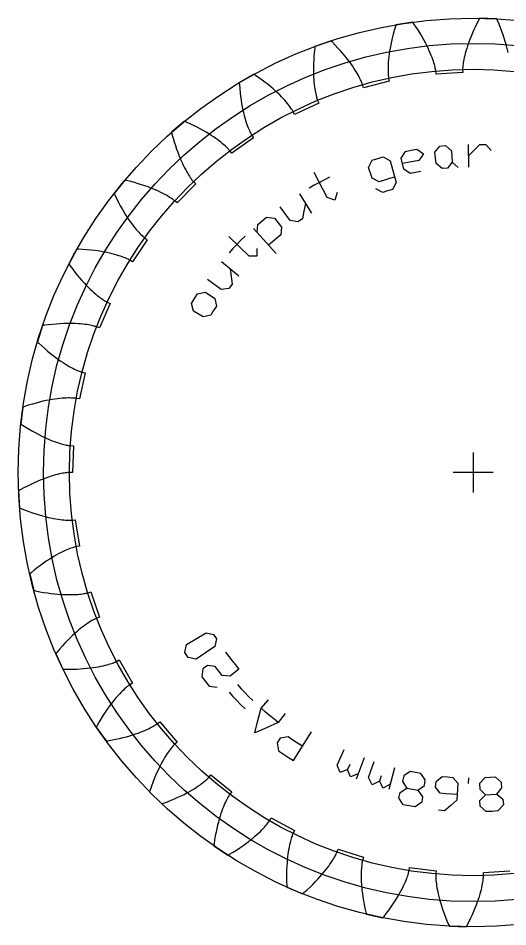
# Model space of a CAD drawing. Extents: x -36.4 to 36.4, y -36.4 to 36.4.
# Drawn here: x -36.4 to 2.8, y -36.4 to 36.4 of the extents above; entities that cross this region are included whole.
import ezdxf

# ---------------------------------------------------------------- set-up
doc = ezdxf.new("R2010")
doc.units = 0
for name, color, linetype in [('gear', 7, 'CONTINUOUS'), ('gear_guides', 5, 'CONTINUOUS'), ('gear_texts', 7, 'CONTINUOUS')]:
    doc.layers.add(name, color=color, linetype=linetype)

msp = doc.modelspace()

# ---------------------------------------------------------------- linework, layer by layer
at = {"layer": 'gear'}
msp.add_lwpolyline([(2.811796, 33.618446), (2.765631, 33.822115), (2.712017, 34.037997), (2.650434, 34.265867), (2.580368, 34.505483), (2.501312, 34.756587), (2.412767, 35.018906), (2.314242, 35.29215), (2.205251, 35.576015), (2.08532, 35.870181), (1.953982, 36.174313), (1.919311, 36.251862), (1.901695, 36.290861), (1.892817, 36.310416), (1.892522, 36.310714), (0.528784, 36.356155), (0.52847, 36.355877), (0.51831, 36.336956), (0.498137, 36.299217), (0.458381, 36.224147), (0.307089, 35.929433), (0.167842, 35.643903), (0.040197, 35.367923), (-0.076299, 35.101843), (-0.182109, 34.846), (-0.277705, 34.600716), (-0.363566, 34.366295), (-0.440182, 34.14303), (-0.508048, 33.931196), (-0.567668, 33.731052), (-0.619551, 33.542842), (-0.664216, 33.366794), (-0.702184, 33.203119), (-0.733984, 33.052014), (-0.760148, 32.913655), (-0.781216, 32.788206), (-0.797729, 32.675812), (-0.810233, 32.576601), (-0.819276, 32.490684), (-0.825411, 32.418157), (-0.829192, 32.359096), (-0.831175, 32.313563), (-0.831916, 32.2816), (-0.831975, 32.263234), (-0.825408, 32.006359), (-2.954156, 31.880421), (-2.977922, 32.136279), (-2.980146, 32.15451), (-2.984651, 32.186163), (-2.991989, 32.231145), (-3.002707, 32.289347), (-3.017351, 32.360645), (-3.036462, 32.444896), (-3.060576, 32.541941), (-3.090226, 32.651604), (-3.125938, 32.773694), (-3.168234, 32.908003), (-3.217628, 33.054305), (-3.27463, 33.212361), (-3.33974, 33.381915), (-3.413454, 33.562694), (-3.496256, 33.754412), (-3.588626, 33.956767), (-3.691031, 34.169441), (-3.803934, 34.392103), (-3.927784, 34.624405), (-4.063022, 34.865987), (-4.210078, 35.116475), (-4.369373, 35.37548), (-4.541315, 35.6426), (-4.726301, 35.91742), (-4.774631, 35.987278), (-4.799113, 36.022376), (-4.811433, 36.039966), (-4.811778, 36.040205), (-6.160645, 35.834286), (-6.160903, 35.833955), (-6.167413, 35.81349), (-6.180308, 35.772686), (-6.205593, 35.69159), (-6.300156, 35.374093), (-6.384566, 35.067839), (-6.459326, 34.773103), (-6.524947, 34.490148), (-6.581944, 34.219218), (-6.630841, 33.960545), (-6.672166, 33.714339), (-6.706452, 33.480797), (-6.734238, 33.260099), (-6.756066, 33.052408), (-6.772483, 32.857869), (-6.784039, 32.676612), (-6.791285, 32.508747), (-6.794778, 32.354371), (-6.795074, 32.213561), (-6.792732, 32.086377), (-6.788311, 31.972862), (-6.782372, 31.873042), (-6.775474, 31.786927), (-6.768178, 31.714507), (-6.761042, 31.655758), (-6.754624, 31.610635), (-6.74948, 31.57908), (-6.746163, 31.561016), (-6.692507, 31.309721), (-8.761868, 30.794772), (-8.832243, 31.041906), (-8.837779, 31.059418), (-8.848024, 31.089704), (-8.863502, 31.132572), (-8.884732, 31.187814), (-8.912228, 31.255207), (-8.946494, 31.334512), (-8.98803, 31.425473), (-9.037325, 31.527821), (-9.094863, 31.64127), (-9.161118, 31.76552), (-9.236555, 31.900255), (-9.321628, 32.045146), (-9.416786, 32.199848), (-9.522462, 32.364005), (-9.639083, 32.537244), (-9.767062, 32.71918), (-9.906803, 32.909416), (-10.058697, 33.107541), (-10.223123, 33.31313), (-10.400449, 33.525749), (-10.591029, 33.744951), (-10.795203, 33.970275), (-11.013301, 34.201252), (-11.245635, 34.437402), (-11.305979, 34.49719), (-11.336493, 34.527191), (-11.351836, 34.542219), (-11.352218, 34.54239), (-12.640282, 34.092123), (-12.640474, 34.091751), (-12.643113, 34.070438), (-12.64829, 34.02796), (-12.658244, 33.943598), (-12.692857, 33.614132), (-12.719555, 33.297581), (-12.738885, 32.994127), (-12.751395, 32.703931), (-12.757639, 32.427142), (-12.758172, 32.163888), (-12.753553, 31.914281), (-12.744343, 31.678415), (-12.731102, 31.45637), (-12.714396, 31.248204), (-12.694786, 31.053961), (-12.672839, 30.873666), (-12.649117, 30.707329), (-12.624184, 30.554939), (-12.598601, 30.416472), (-12.572929, 30.291884), (-12.547725, 30.181114), (-12.523545, 30.084086), (-12.500941, 30.000704), (-12.480462, 29.930858), (-12.462653, 29.87442), (-12.448053, 29.831245), (-12.437198, 29.801173), (-12.430618, 29.784025), (-12.3317, 29.546869), (-14.271205, 28.660443), (-14.385793, 28.890438), (-14.394452, 28.906635), (-14.410088, 28.934523), (-14.433179, 28.973816), (-14.464199, 29.024217), (-14.503609, 29.08541), (-14.551864, 29.157068), (-14.609407, 29.238849), (-14.676669, 29.330396), (-14.754074, 29.431341), (-14.842032, 29.541301), (-14.940941, 29.65988), (-15.05119, 29.786671), (-15.173154, 29.921255), (-15.307194, 30.063198), (-15.453662, 30.212059), (-15.612893, 30.367381), (-15.78521, 30.528701), (-15.970923, 30.695541), (-16.170327, 30.867417), (-16.383702, 31.043832), (-16.611315, 31.224282), (-16.853416, 31.408253), (-17.110242, 31.595222), (-17.382013, 31.78466), (-17.452315, 31.832342), (-17.487822, 31.856225), (-17.505665, 31.868177), (-17.506073, 31.868276), (-18.689468, 31.188995), (-18.689588, 31.188593), (-18.688266, 31.167158), (-18.68555, 31.124452), (-18.679833, 31.039697), (-18.653317, 30.709481), (-18.621395, 30.393414), (-18.584636, 30.091575), (-18.54361, 29.804022), (-18.498888, 29.530798), (-18.451039, 29.271929), (-18.400634, 29.02742), (-18.348239, 28.797263), (-18.294424, 28.581431), (-18.239751, 28.37988), (-18.184784, 28.192547), (-18.130081, 28.019355), (-18.076199, 27.860209), (-18.023689, 27.714996), (-17.973098, 27.583587), (-17.92497, 27.465837), (-17.879841, 27.361585), (-17.838244, 27.270652), (-17.800704, 27.192843), (-17.767739, 27.12795), (-17.739862, 27.075745), (-17.717578, 27.035988), (-17.701382, 27.008422), (-17.691763, 26.992776), (-17.550952, 26.777833), (-19.294553, 25.550118), (-19.449451, 25.755141), (-19.46094, 25.769471), (-19.481433, 25.794011), (-19.511351, 25.828392), (-19.551104, 25.872235), (-19.601088, 25.925145), (-19.661688, 25.986716), (-19.733278, 26.05653), (-19.816217, 26.134159), (-19.910853, 26.219162), (-20.017518, 26.311088), (-20.136532, 26.409473), (-20.268201, 26.513848), (-20.412818, 26.623729), (-20.570658, 26.738626), (-20.741985, 26.858038), (-20.927045, 26.981457), (-21.126071, 27.108367), (-21.339279, 27.238242), (-21.566869, 27.370551), (-21.809028, 27.504755), (-22.065922, 27.640308), (-22.337706, 27.776661), (-22.624514, 27.913255), (-22.926467, 28.049529), (-23.004334, 28.083481), (-23.043625, 28.100434), (-23.06336, 28.108903), (-23.063779, 28.108926), (-24.102207, 27.223762), (-24.102251, 27.223345), (-24.097013, 27.202518), (-24.086496, 27.161038), (-24.065303, 27.078777), (-23.978561, 26.759055), (-23.889106, 26.454236), (-23.79751, 26.164291), (-23.704345, 25.889173), (-23.610179, 25.628819), (-23.515578, 25.383149), (-23.421102, 25.152066), (-23.327309, 24.935455), (-23.234751, 24.733187), (-23.143974, 24.545113), (-23.05552, 24.37107), (-22.969925, 24.210879), (-22.887717, 24.064343), (-22.809418, 23.931251), (-22.735543, 23.811376), (-22.666597, 23.704475), (-22.603081, 23.61029), (-22.545483, 23.528548), (-22.494285, 23.458963), (-22.449957, 23.401231), (-22.412963, 23.355038), (-22.383752, 23.320053), (-22.362767, 23.295932), (-22.350437, 23.282319), (-22.172528, 23.096911), (-23.660849, 21.569713), (-23.850782, 21.742783), (-23.864708, 21.754758), (-23.889362, 21.775115), (-23.925088, 21.803413), (-23.97222, 21.839205), (-24.031075, 21.882029), (-24.101957, 21.931417), (-24.185157, 21.986888), (-24.280948, 22.047955), (-24.389591, 22.114122), (-24.511331, 22.184882), (-24.646397, 22.259724), (-24.795004, 22.338127), (-24.957348, 22.419564), (-25.133613, 22.503501), (-25.323965, 22.589399), (-25.528552, 22.676712), (-25.747509, 22.76489), (-25.980951, 22.853377), (-26.228978, 22.941613), (-26.491673, 23.029036), (-26.769101, 23.115077), (-27.061312, 23.199168), (-27.368336, 23.280735), (-27.690188, 23.359205), (-27.772967, 23.378271), (-27.814705, 23.387715), (-27.83566, 23.392415), (-27.836076, 23.392359), (-28.694174, 22.331457), (-28.694141, 22.331039), (-28.685165, 22.311529), (-28.667206, 22.272687), (-28.631257, 22.195722), (-28.487244, 21.897383), (-28.343301, 21.614191), (-28.199988, 21.346013), (-28.057856, 21.092698), (-27.917454, 20.85408), (-27.779322, 20.629976), (-27.643993, 20.420188), (-27.511995, 20.2245), (-27.383846, 20.042683), (-27.260056, 19.874492), (-27.141129, 19.719666), (-27.027556, 19.57793), (-26.919822, 19.448995), (-26.8184, 19.332557), (-26.723756, 19.228297), (-26.636341, 19.135885), (-26.5566, 19.054974), (-26.484963, 18.985208), (-26.42185, 18.926215), (-26.367669, 18.877612), (-26.322816, 18.839003), (-26.287675, 18.809981), (-26.262615, 18.790127), (-26.247993, 18.779012), (-26.039045, 18.629451), (-27.221402, 16.854779), (-27.439903, 16.990001), (-27.455792, 16.999214), (-27.483767, 17.014693), (-27.524085, 17.035946), (-27.576991, 17.062467), (-27.642713, 17.093748), (-27.721463, 17.12927), (-27.813438, 17.168509), (-27.91882, 17.210935), (-28.037771, 17.256011), (-28.17044, 17.303197), (-28.316959, 17.351946), (-28.477442, 17.401708), (-28.651986, 17.451928), (-28.840673, 17.502047), (-29.043568, 17.551505), (-29.260715, 17.599739), (-29.492146, 17.646182), (-29.737873, 17.690268), (-29.99789, 17.731427), (-30.272176, 17.76909), (-30.560691, 17.802689), (-30.863378, 17.831655), (-31.180162, 17.855418), (-31.510952, 17.873412), (-31.595826, 17.876942), (-31.638588, 17.878556), (-31.66005, 17.879325), (-31.660449, 17.879195), (-32.308996, 16.678681), (-32.308887, 16.678276), (-32.296479, 16.660747), (-32.271688, 16.625867), (-32.222209, 16.556818), (-32.025828, 16.290021), (-31.8323, 16.0381), (-31.642149, 15.800822), (-31.455891, 15.577937), (-31.274034, 15.369181), (-31.097074, 15.174275), (-30.925501, 14.992925), (-30.759793, 14.824823), (-30.600417, 14.66965), (-30.44783, 14.527068), (-30.302478, 14.396732), (-30.164796, 14.278278), (-30.035204, 14.171335), (-29.914114, 14.075515), (-29.801923, 13.990422), (-29.699017, 13.915645), (-29.605766, 13.850765), (-29.522529, 13.79535), (-29.44965, 13.748958), (-29.387461, 13.711138), (-29.336278, 13.681428), (-29.296402, 13.659357), (-29.268121, 13.644446), (-29.251706, 13.636207), (-29.018833, 13.527587), (-29.854963, 11.565874), (-30.094591, 11.658645), (-30.111903, 11.664781), (-30.142245, 11.674857), (-30.185782, 11.688339), (-30.24266, 11.704687), (-30.313011, 11.723359), (-30.396947, 11.743806), (-30.494567, 11.765476), (-30.60595, 11.787816), (-30.731158, 11.810268), (-30.870239, 11.832273), (-31.023221, 11.853269), (-31.190114, 11.872695), (-31.370915, 11.889987), (-31.565599, 11.904582), (-31.774126, 11.915916), (-31.99644, 11.923428), (-32.232464, 11.926555), (-32.482107, 11.924737), (-32.74526, 11.917418), (-33.021797, 11.90404), (-33.311573, 11.884053), (-33.614428, 11.856906), (-33.930185, 11.822056), (-34.258649, 11.778961), (-34.342726, 11.766836), (-34.385057, 11.760565), (-34.406295, 11.757377), (-34.406663, 11.757175), (-34.823573, 10.457932), (-34.823392, 10.457554), (-34.807974, 10.442604), (-34.777196, 10.412873), (-34.715872, 10.354091), (-34.473811, 10.127922), (-34.237288, 9.915851), (-34.006775, 9.717554), (-33.782733, 9.532689), (-33.565613, 9.360903), (-33.355853, 9.201832), (-33.153879, 9.055096), (-32.960103, 8.920305), (-32.774928, 8.797059), (-32.59874, 8.684943), (-32.431914, 8.583534), (-32.274809, 8.492397), (-32.127773, 8.411087), (-31.991138, 8.339149), (-31.865222, 8.276119), (-31.750327, 8.221525), (-31.646743, 8.174884), (-31.55474, 8.135707), (-31.474579, 8.103497), (-31.406499, 8.077748), (-31.350728, 8.057949), (-31.307475, 8.043581), (-31.276936, 8.034121), (-31.259286, 8.029038), (-31.01042, 7.965057), (-31.47185, 5.883108), (-31.724444, 5.930268), (-31.742588, 5.933118), (-31.774265, 5.937447), (-31.819538, 5.9427), (-31.878452, 5.948319), (-31.951036, 5.953745), (-32.0373, 5.958421), (-32.13724, 5.961785), (-32.250831, 5.963278), (-32.378033, 5.96234), (-32.518789, 5.958414), (-32.673024, 5.950943), (-32.840645, 5.939371), (-33.021545, 5.923147), (-33.215596, 5.90172), (-33.422655, 5.874545), (-33.642563, 5.841078), (-33.875144, 5.800783), (-34.120202, 5.753124), (-34.37753, 5.697575), (-34.646899, 5.633612), (-34.928069, 5.560719), (-35.220779, 5.478385), (-35.524756, 5.386108), (-35.839709, 5.283391), (-35.920127, 5.256023), (-35.960584, 5.242081), (-35.980875, 5.235045), (-35.981199, 5.234779), (-36.152276, 3.881051), (-36.152028, 3.880713), (-36.134125, 3.86885), (-36.098408, 3.845281), (-36.027327, 3.798768), (-35.74783, 3.620928), (-35.476366, 3.45593), (-35.213341, 3.303365), (-34.959145, 3.162816), (-34.714156, 3.033851), (-34.478738, 2.916031), (-34.25324, 2.808906), (-34.037997, 2.712017), (-33.833328, 2.624895), (-33.639539, 2.547063), (-33.456919, 2.478035), (-33.285743, 2.417317), (-33.12627, 2.364409), (-32.978743, 2.318802), (-32.843389, 2.279983), (-32.720419, 2.24743), (-32.610028, 2.220618), (-32.512393, 2.199013), (-32.427678, 2.182081), (-32.356026, 2.16928), (-32.297566, 2.160066), (-32.25241, 2.15389), (-32.220652, 2.150203), (-32.202369, 2.14845), (-31.945984, 2.131287), (-32.017, 0), (-32.273959, -0.000057), (-32.292318, -0.00059), (-32.324251, -0.002155), (-32.369718, -0.005311), (-32.428662, -0.010613), (-32.501006, -0.018616), (-32.586661, -0.029871), (-32.685517, -0.044928), (-32.797448, -0.064333), (-32.922313, -0.088628), (-33.059951, -0.118351), (-33.210186, -0.154036), (-33.372828, -0.196211), (-33.547666, -0.245399), (-33.734475, -0.302118), (-33.933016, -0.366877), (-34.14303, -0.440182), (-34.364246, -0.522528), (-34.596375, -0.614404), (-34.839114, -0.716291), (-35.092144, -0.828662), (-35.355131, -0.951979), (-35.627729, -1.086696), (-35.909574, -1.233258), (-36.20029, -1.392098), (-36.27431, -1.433776), (-36.311517, -1.454915), (-36.330169, -1.46556), (-36.330439, -1.465881), (-36.249856, -2.827994), (-36.24955, -2.828281), (-36.229773, -2.836652), (-36.190333, -2.853257), (-36.111916, -2.885917), (-35.804499, -3.009371), (-35.507339, -3.121679), (-35.220758, -3.223315), (-34.945065, -3.314763), (-34.680551, -3.396516), (-34.427492, -3.469072), (-34.186149, -3.532937), (-33.956767, -3.588626), (-33.739575, -3.636656), (-33.534783, -3.677555), (-33.342589, -3.711851), (-33.163171, -3.740082), (-32.996691, -3.762786), (-32.843296, -3.780508), (-32.703114, -3.793795), (-32.576256, -3.803198), (-32.462817, -3.80927), (-32.362876, -3.812566), (-32.276491, -3.813643), (-32.203707, -3.81306), (-32.14455, -3.811376), (-32.099028, -3.809149), (-32.067133, -3.806938), (-32.04884, -3.805302), (-31.793666, -3.775061), (-31.47185, -5.883108), (-31.724423, -5.930381), (-31.742372, -5.934277), (-31.773473, -5.941684), (-31.817586, -5.95314), (-31.874552, -5.969183), (-31.944194, -5.990343), (-32.026323, -6.017146), (-32.120729, -6.050111), (-32.227188, -6.089753), (-32.345462, -6.136578), (-32.475295, -6.191086), (-32.616416, -6.253769), (-32.768538, -6.325111), (-32.931361, -6.405588), (-33.104568, -6.495667), (-33.287828, -6.595806), (-33.480797, -6.706452), (-33.683115, -6.828044), (-33.894409, -6.96101), (-34.114293, -7.105765), (-34.342367, -7.262717), (-34.578217, -7.432258), (-34.821419, -7.614771), (-35.071535, -7.810626), (-35.328114, -8.020181), (-35.393215, -8.074751), (-35.425904, -8.102366), (-35.442283, -8.116257), (-35.442489, -8.116622), (-35.112991, -9.440736), (-35.112637, -9.440962), (-35.091658, -9.445556), (-35.049839, -9.454631), (-34.966756, -9.472326), (-34.641889, -9.53719), (-34.329152, -9.592983), (-34.028775, -9.640229), (-33.740973, -9.679462), (-33.46594, -9.711218), (-33.203858, -9.736039), (-32.954889, -9.754471), (-32.71918, -9.767062), (-32.49686, -9.774366), (-32.288041, -9.776938), (-32.092817, -9.775335), (-31.911267, -9.770116), (-31.74345, -9.761843), (-31.58941, -9.751077), (-31.449173, -9.73838), (-31.322748, -9.724312), (-31.210125, -9.709437), (-31.111279, -9.694312), (-31.026168, -9.679499), (-30.95473, -9.665551), (-30.89689, -9.653025), (-30.852552, -9.642471), (-30.821606, -9.634438), (-30.803925, -9.629468), (-30.558653, -9.552854), (-29.854963, -11.565874), (-30.09455, -11.658752), (-30.111477, -11.66588), (-30.140688, -11.678876), (-30.181945, -11.698243), (-30.234992, -11.72448), (-30.299561, -11.758076), (-30.375366, -11.799514), (-30.462107, -11.849265), (-30.55947, -11.907794), (-30.667126, -11.975554), (-30.784733, -12.052991), (-30.911932, -12.140537), (-31.048355, -12.238617), (-31.193618, -12.347642), (-31.347324, -12.468014), (-31.509063, -12.600122), (-31.678415, -12.744343), (-31.854946, -12.90104), (-32.03821, -13.070567), (-32.227752, -13.253261), (-32.423102, -13.449449), (-32.623784, -13.659441), (-32.829308, -13.883534), (-33.039177, -14.122013), (-33.252882, -14.375146), (-33.306847, -14.440749), (-33.333905, -14.473901), (-33.347452, -14.490565), (-33.347588, -14.490961), (-32.780394, -15.731985), (-32.780006, -15.732141), (-32.75854, -15.732803), (-32.715765, -15.734039), (-32.630845, -15.736166), (-32.299591, -15.740232), (-31.981927, -15.737609), (-31.677983, -15.728857), (-31.387872, -15.714538), (-31.111687, -15.695217), (-30.849507, -15.671457), (-30.601391, -15.643827), (-30.367381, -15.612893), (-30.147504, -15.579221), (-29.941768, -15.543379), (-29.750163, -15.505931), (-29.572663, -15.467441), (-29.409223, -15.428473), (-29.259785, -15.389585), (-29.124269, -15.351336), (-29.002581, -15.314277), (-28.894609, -15.27896), (-28.800225, -15.245931), (-28.719285, -15.21573), (-28.651627, -15.188894), (-28.597073, -15.165953), (-28.555429, -15.147432), (-28.526487, -15.133848), (-28.510019, -15.125714), (-28.283001, -15.005336), (-27.221402, -16.854779), (-27.439843, -16.990099), (-27.455172, -17.000216), (-27.481498, -17.018358), (-27.518493, -17.044976), (-27.565817, -17.080514), (-27.623113, -17.125403), (-27.690013, -17.180064), (-27.766135, -17.244906), (-27.851086, -17.320329), (-27.944458, -17.406717), (-28.045833, -17.504445), (-28.15478, -17.613874), (-28.270858, -17.735352), (-28.393614, -17.869213), (-28.522584, -18.015778), (-28.657295, -18.175356), (-28.797263, -18.348239), (-28.941995, -18.534706), (-29.090989, -18.735021), (-29.243733, -18.949433), (-29.399707, -19.178176), (-29.558386, -19.421467), (-29.719234, -19.67951), (-29.881709, -19.952492), (-30.045262, -20.240583), (-30.086254, -20.314985), (-30.10676, -20.352544), (-30.117014, -20.371414), (-30.117075, -20.371828), (-29.331501, -21.487499), (-29.33109, -21.487582), (-29.309868, -21.484288), (-29.267595, -21.477643), (-29.18373, -21.46413), (-28.857369, -21.407259), (-28.545596, -21.34631), (-28.248436, -21.281858), (-27.965895, -21.214475), (-27.697963, -21.144733), (-27.444613, -21.073203), (-27.205798, -21.000452), (-26.981457, -20.927045), (-26.771512, -20.853545), (-26.575864, -20.780509), (-26.394403, -20.708491), (-26.226997, -20.638041), (-26.073501, -20.569705), (-25.933752, -20.50402), (-25.807572, -20.44152), (-25.694765, -20.382733), (-25.595122, -20.328177), (-25.508414, -20.278367), (-25.434401, -20.233808), (-25.372826, -20.194997), (-25.323417, -20.162422), (-25.285885, -20.136564), (-25.259932, -20.117894), (-25.245239, -20.106873), (-25.044206, -19.94683), (-23.660849, -21.569713), (-23.850705, -21.742868), (-23.863914, -21.75563), (-23.886458, -21.7783), (-23.917933, -21.811263), (-23.95792, -21.854891), (-24.005992, -21.909544), (-24.061709, -21.975567), (-24.124621, -22.053293), (-24.194266, -22.143041), (-24.270174, -22.245116), (-24.351866, -22.359807), (-24.438851, -22.487392), (-24.530631, -22.62813), (-24.6267, -22.782268), (-24.726543, -22.950037), (-24.829638, -23.131651), (-24.935455, -23.327309), (-25.043459, -23.537196), (-25.153108, -23.761477), (-25.263853, -24.000305), (-25.375141, -24.253813), (-25.486413, -24.522119), (-25.597107, -24.805324), (-25.706655, -25.103512), (-25.814487, -25.416751), (-25.84111, -25.497418), (-25.854365, -25.538106), (-25.860977, -25.558538), (-25.860961, -25.558957), (-24.883759, -26.511283), (-24.88334, -26.511289), (-24.863085, -26.504151), (-24.822752, -26.489852), (-24.742798, -26.461159), (-24.432444, -26.345287), (-24.137179, -26.228088), (-23.856921, -26.11013), (-23.591573, -25.991978), (-23.341018, -25.874191), (-23.105125, -25.757326), (-22.883745, -25.641932), (-22.676712, -25.528552), (-22.483847, -25.417726), (-22.304951, -25.309983), (-22.139813, -25.205848), (-21.988202, -25.105838), (-21.849877, -25.01046), (-21.724577, -24.920214), (-21.61203, -24.835593), (-21.511946, -24.757079), (-21.424023, -24.685143), (-21.347945, -24.620249), (-21.28338, -24.562848), (-21.229985, -24.513383), (-21.187402, -24.472284), (-21.155261, -24.43997), (-21.13318, -24.416849), (-21.120763, -24.403315), (-20.952561, -24.209058), (-19.294553, -25.550118), (-19.44936, -25.75521), (-19.459999, -25.770181), (-19.477994, -25.796608), (-19.502875, -25.834793), (-19.534165, -25.885026), (-19.571377, -25.947582), (-19.614013, -26.022718), (-19.661571, -26.110681), (-19.713539, -26.211698), (-19.769399, -26.325983), (-19.828625, -26.453733), (-19.890685, -26.595128), (-19.955042, -26.750335), (-20.021152, -26.919501), (-20.088468, -27.102759), (-20.156436, -27.300224), (-20.2245, -27.511995), (-20.292099, -27.738154), (-20.358669, -27.978764), (-20.423644, -28.233875), (-20.486455, -28.503515), (-20.546531, -28.787699), (-20.603301, -29.086422), (-20.656192, -29.399663), (-20.704631, -29.727382), (-20.715977, -29.811568), (-20.72153, -29.853998), (-20.724276, -29.875298), (-20.724183, -29.875707), (-19.58863, -30.632257), (-19.588217, -30.632185), (-19.569618, -30.621448), (-19.5326, -30.599981), (-19.45928, -30.557084), (-19.175501, -30.386158), (-18.906799, -30.2167), (-18.652988, -30.049253), (-18.413868, -29.884355), (-18.189223, -29.722535), (-17.97882, -29.564314), (-17.782413, -29.410206), (-17.599739, -29.260715), (-17.430522, -29.116337), (-17.27447, -28.977557), (-17.131278, -28.844851), (-17.000626, -28.718685), (-16.882181, -28.599513), (-16.775598, -28.487781), (-16.680515, -28.38392), (-16.596563, -28.288352), (-16.523355, -28.201485), (-16.460497, -28.123717), (-16.407579, -28.05543), (-16.364182, -27.996996), (-16.329876, -27.948772), (-16.30422, -27.911102), (-16.286763, -27.884317), (-16.277044, -27.868733), (-16.147401, -27.646876), (-14.271205, -28.660443), (-14.38569, -28.890489), (-14.393397, -28.90716), (-14.40623, -28.936444), (-14.423671, -28.978551), (-14.445198, -29.033678), (-14.470281, -29.102006), (-14.498385, -29.183698), (-14.52897, -29.278901), (-14.561492, -29.387748), (-14.595401, -29.510351), (-14.630144, -29.646808), (-14.665167, -29.797199), (-14.699909, -29.961589), (-14.733809, -30.140022), (-14.766305, -30.332529), (-14.796831, -30.539121), (-14.824823, -30.759793), (-14.849715, -30.994522), (-14.870939, -31.243268), (-14.887931, -31.505974), (-14.900127, -31.782565), (-14.906962, -32.072949), (-14.907875, -32.377017), (-14.902307, -32.694643), (-14.889703, -33.025683), (-14.885387, -33.11052), (-14.883049, -33.153248), (-14.881834, -33.17469), (-14.881667, -33.175075), (-13.626434, -33.710086), (-13.626041, -33.70994), (-13.609732, -33.695967), (-13.577289, -33.668064), (-13.513099, -33.612425), (-13.26556, -33.392265), (-13.032571, -33.176318), (-12.81385, -32.965085), (-12.609101, -32.759057), (-12.418015, -32.558713), (-12.240268, -32.364525), (-12.075522, -32.176951), (-11.923428, -31.99644), (-11.783621, -31.823426), (-11.655727, -31.658334), (-11.539358, -31.501576), (-11.434113, -31.353551), (-11.339583, -31.214645), (-11.255345, -31.08523), (-11.180966, -30.965667), (-11.116004, -30.8563), (-11.060005, -30.75746), (-11.012506, -30.669465), (-10.973037, -30.592617), (-10.941116, -30.527204), (-10.916255, -30.473498), (-10.897958, -30.431755), (-10.88572, -30.402219), (-10.879031, -30.385114), (-10.79236, -30.143212), (-8.761868, -30.794772), (-8.832133, -31.041937), (-8.836645, -31.059741), (-8.843879, -31.090883), (-8.853286, -31.135478), (-8.864317, -31.193623), (-8.876417, -31.265396), (-8.889032, -31.350861), (-8.901603, -31.450064), (-8.91357, -31.563033), (-8.924374, -31.689779), (-8.933452, -31.830297), (-8.940243, -31.984563), (-8.944187, -32.152537), (-8.944723, -32.334162), (-8.941293, -32.529362), (-8.933338, -32.738045), (-8.920305, -32.960103), (-8.901642, -33.195409), (-8.876798, -33.44382), (-8.845229, -33.705175), (-8.806393, -33.979298), (-8.759753, -34.265993), (-8.704779, -34.565052), (-8.640942, -34.876246), (-8.567724, -35.199333), (-8.547893, -35.281933), (-8.537743, -35.323504), (-8.53261, -35.344358), (-8.532375, -35.344705), (-7.200206, -35.639958), (-7.199847, -35.639742), (-7.186383, -35.623011), (-7.159619, -35.589621), (-7.106746, -35.523135), (-6.903876, -35.261239), (-6.714534, -35.006157), (-6.538351, -34.758331), (-6.374946, -34.518188), (-6.223927, -34.286144), (-6.084888, -34.062601), (-5.957414, -33.847949), (-5.841078, -33.642563), (-5.735444, -33.446806), (-5.640063, -33.261025), (-5.554479, -33.085553), (-5.478226, -32.92071), (-5.410829, -32.766799), (-5.351805, -32.624109), (-5.300663, -32.492915), (-5.256903, -32.373473), (-5.220019, -32.266026), (-5.189498, -32.170802), (-5.164821, -32.08801), (-5.145464, -32.017845), (-5.130895, -31.960485), (-5.120579, -31.916091), (-5.113977, -31.884809), (-5.110544, -31.866766), (-5.069799, -31.613058), (-2.954156, -31.880421), (-2.977808, -32.136289), (-2.978972, -32.154619), (-2.98036, -32.18656), (-2.981413, -32.232125), (-2.981572, -32.291306), (-2.980278, -32.364081), (-2.976974, -32.450408), (-2.971102, -32.550232), (-2.962108, -32.663476), (-2.949438, -32.790049), (-2.932541, -32.929843), (-2.910871, -33.08273), (-2.883882, -33.248569), (-2.851036, -33.4272), (-2.811796, -33.618446), (-2.765631, -33.822115), (-2.712017, -34.037997), (-2.650434, -34.265867), (-2.580368, -34.505483), (-2.501312, -34.756587), (-2.412767, -35.018906), (-2.314242, -35.29215), (-2.205251, -35.576015), (-2.08532, -35.870181), (-1.953982, -36.174313), (-1.919311, -36.251862), (-1.901695, -36.290861), (-1.892817, -36.310416), (-1.892522, -36.310714), (-0.528784, -36.356155), (-0.52847, -36.355877), (-0.51831, -36.336956), (-0.498137, -36.299217), (-0.458381, -36.224147), (-0.307089, -35.929433), (-0.167842, -35.643903), (-0.040197, -35.367923), (0.076299, -35.101843), (0.182109, -34.846), (0.277705, -34.600716), (0.363566, -34.366295), (0.440182, -34.14303), (0.508048, -33.931196), (0.567668, -33.731052), (0.619551, -33.542842), (0.664216, -33.366794), (0.702184, -33.203119), (0.733984, -33.052014), (0.760148, -32.913655), (0.781216, -32.788206), (0.797729, -32.675812), (0.810233, -32.576601), (0.819276, -32.490684), (0.825411, -32.418157), (0.829192, -32.359096), (0.831175, -32.313563), (0.831916, -32.2816), (0.831975, -32.263234), (0.825408, -32.006359), (2.954156, -31.880421)], dxfattribs=at)
at = {"layer": 'gear_guides'}
for p, q in [((0, 1.6), (0, -1.6)), ((1.6, 0), (-1.6, 0))]:
    msp.add_line(p, q, dxfattribs=at)
for radius in [36.36, 34.34, 32.269045]:
    msp.add_circle((0, 0), radius, dxfattribs=at)
at = {"layer": 'gear_texts'}
for points in [[(-0.342527, 24.448341), (-0.367851, 26.255821)], [(-0.355189, 25.352081), (0.090383, 25.806325), (0.551753, 26.252601), (1.011372, 26.238914), (1.44537, 25.765976)], [(-4.17553, 24.091568), (-4.596752, 24.014757), (-5.016564, 23.930583), (-5.535288, 24.279679), (-5.736189, 25.160897), (-5.387442, 25.699785), (-4.936593, 25.790183), (-4.48423, 25.872672), (-3.961126, 25.500668), (-4.32988, 24.98212), (-4.766672, 24.90247), (-5.202003, 24.815184), (-5.635738, 24.720288)], [(-1.655908, 24.847539), (-2.052812, 24.364414), (-2.479137, 24.324732), (-2.958388, 24.726305), (-3.065761, 25.623733), (-2.662421, 26.123074), (-2.204577, 26.16569), (-1.716008, 25.749367), (-1.655908, 24.847539), (-1.198405, 24.421354)], [(-6.266258, 23.634143), (-6.679149, 23.520792), (-7.089992, 23.400229), (-7.498661, 23.27249), (-8.051137, 23.565259), (-8.343348, 24.420547), (-8.053042, 24.993039), (-7.61416, 25.130222), (-7.172943, 25.259698), (-6.613709, 24.944608), (-6.150441, 23.197321), (-6.432252, 22.651339), (-6.827909, 22.535232), (-7.221471, 22.412215), (-7.758925, 22.70997)], [(-10.872163, 22.403979), (-11.058418, 21.807111), (-11.649997, 22.009539), (-12.707073, 24.006601)], [(-11.464062, 23.623691), (-11.875973, 23.419324), (-12.284243, 23.207776), (-12.688745, 22.989111), (-13.089357, 22.763396)], [(-13.878417, 22.291098), (-12.923011, 20.756553)], [(-13.400714, 21.523825), (-13.530025, 20.906474), (-13.6419, 20.29131), (-13.995125, 20.049318), (-14.609175, 20.167157), (-15.404523, 21.265092)], [(-17.247748, 19.196088), (-17.20507, 19.836559), (-16.855078, 20.134791), (-16.499918, 20.426849), (-15.86193, 20.356173), (-15.306392, 19.643232), (-15.364045, 19.020642), (-15.694756, 18.748689), (-16.020653, 18.470987), (-16.341638, 18.187621)], [(-15.737564, 17.51531), (-17.549785, 19.532243)], [(-17.2821, 17.929619), (-17.274139, 17.304416), (-17.899328, 17.313471), (-19.523445, 18.88443)], [(-18.222967, 18.905739), (-18.551227, 18.583742), (-18.873798, 18.256046), (-19.190582, 17.922752), (-19.501481, 17.583962)], [(-20.105244, 16.890312), (-18.721176, 15.727563)], [(-19.41321, 16.308938), (-19.344762, 15.681913), (-19.260415, 15.062375), (-19.521215, 14.7228), (-20.141543, 14.644468), (-21.238083, 15.441738)], [(-20.641984, 13.930208), (-20.503784, 13.320418), (-20.733891, 12.959339), (-20.95764, 12.594286), (-21.566332, 12.451327), (-22.34907, 12.903242), (-22.507051, 13.525389), (-22.26676, 13.917431), (-22.019641, 14.305205), (-21.391175, 14.435798), (-20.641984, 13.930208)], [(-21.344993, -12.827061), (-20.733891, -12.959339), (-20.503784, -13.320418), (-20.641984, -13.930208), (-22.140365, -14.941387), (-22.77757, -14.797598), (-23.033194, -14.396477), (-22.894404, -13.758164), (-21.344993, -12.827061)], [(-19.77603, -14.378712), (-19.521215, -14.7228), (-19.260415, -15.062375), (-18.993708, -15.39733), (-18.721176, -15.727563), (-19.41321, -16.308938), (-20.04687, -16.25108), (-20.328365, -15.897552), (-20.603627, -15.53915), (-21.238083, -15.441738), (-21.603597, -15.707495), (-21.686038, -16.355499), (-21.396316, -16.73273), (-21.100032, -17.104831), (-20.451261, -17.180999)], [(-18.830228, -16.978712), (-18.530031, -17.305841), (-18.224151, -17.627663), (-17.912683, -17.944079), (-17.595722, -18.254992)], [(-19.501481, -17.583962), (-19.190582, -17.922752), (-18.873798, -18.256046), (-18.551227, -18.583742), (-18.222967, -18.905739)], [(-15.028623, -19.286762), (-15.584161, -19.999703), (-16.499918, -20.426849), (-17.43524, -20.827842), (-17.20507, -19.836559), (-16.945711, -18.859932), (-16.341638, -18.187621)], [(-15.584161, -19.999703), (-15.931982, -19.723746), (-16.274917, -19.44174), (-16.612861, -19.153773), (-16.945711, -18.859932)], [(-13.639565, -21.907461), (-14.02109, -21.665263), (-14.398316, -21.416421), (-14.771126, -21.161012), (-15.404523, -21.265092), (-15.66964, -21.63107), (-15.547127, -22.272706), (-15.154731, -22.541533), (-14.757688, -22.803448), (-14.35612, -23.05837), (-12.923011, -20.756553)], [(-9.193346, -24.113419), (-9.782541, -24.368122), (-10.032068, -23.776716), (-10.62982, -24.010631), (-10.858485, -23.41085), (-10.288035, -22.180961)], [(-8.710374, -22.846621), (-9.354337, -24.535685)], [(-6.613709, -24.944608), (-7.172943, -25.259698), (-7.483118, -24.697724), (-8.053042, -24.993039), (-8.343348, -24.420547), (-7.905031, -23.137614)], [(-9.856389, -23.360346), (-10.032068, -23.776716)], [(-6.266258, -23.634143), (-6.729526, -25.381429)], [(-4.407055, -25.427396), (-3.89176, -25.054109), (-3.822394, -24.60755), (-4.17553, -24.091568), (-4.596752, -24.014757), (-5.016564, -23.930583), (-5.535288, -24.279679), (-5.635738, -24.720288), (-5.294722, -25.257484), (-4.851633, -25.346326), (-4.407055, -25.427396), (-4.030492, -25.947227), (-4.099858, -26.393787), (-4.63858, -26.763224), (-5.106513, -26.677895), (-5.572881, -26.584386), (-5.937089, -26.042115), (-5.836639, -25.601506), (-5.294722, -25.257484)], [(-7.352076, -24.265225), (-7.483118, -24.697724)], [(-1.264854, -25.775468), (-1.716008, -25.749367), (-2.166636, -25.715371), (-2.6166, -25.673488), (-3.012075, -25.175019), (-2.958388, -24.726305), (-2.479137, -24.324732), (-2.052812, -24.364414), (-1.625857, -24.396624), (-1.220554, -24.872725), (-1.287003, -26.226839), (-1.776108, -26.651196), (-2.28046, -27.066328), (-2.754063, -27.022245)], [(-0.348858, -24.900211), (-0.342527, -24.448341)], [(1.89633, -25.736716), (2.305614, -25.249521), (2.264519, -24.799479), (1.796706, -24.384637), (1.369437, -24.41236), (0.941748, -24.432597), (0.523266, -24.897157), (0.532762, -25.348971), (0.993966, -25.787335), (1.44537, -25.765976), (1.89633, -25.736716), (2.387804, -26.149605), (2.428899, -26.599648), (1.995954, -27.088794), (1.521302, -27.119591), (1.046184, -27.142072), (0.561249, -26.704415), (0.551753, -26.252601), (0.993966, -25.787335)]]:
    msp.add_lwpolyline(points, dxfattribs=at)

doc.saveas('drawing.dxf')
